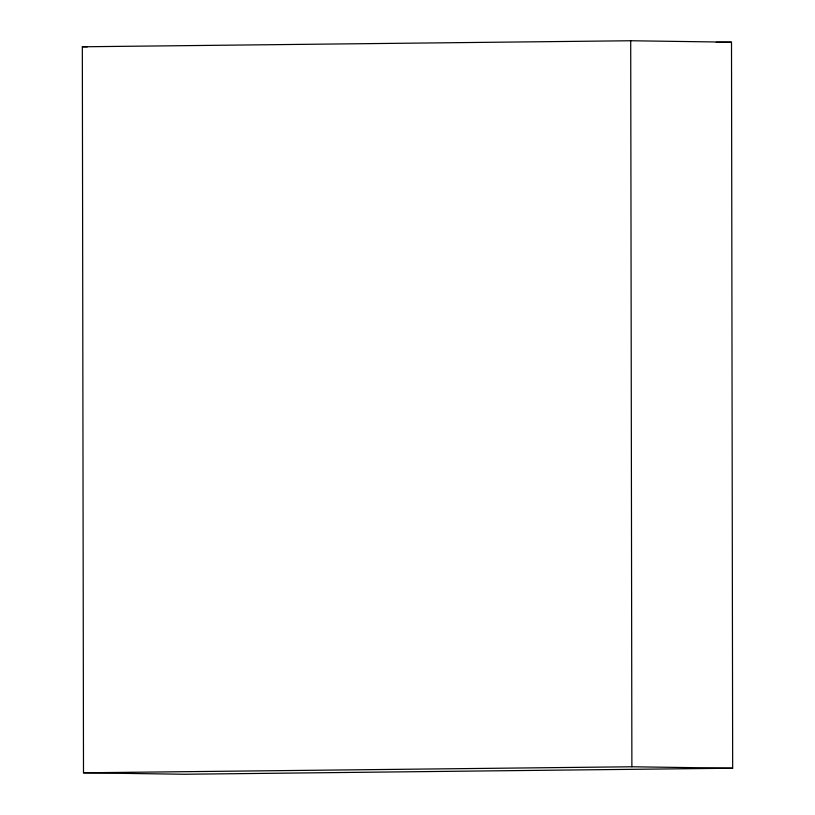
<?xml version="1.0" encoding="UTF-8"?>
<svg xmlns="http://www.w3.org/2000/svg" width="815" height="815" viewBox="0 0 815 815"><rect width="100%" height="100%" fill="white"/><g stroke="black" fill="none" stroke-linecap="round" stroke-linejoin="round"><path stroke-width="1.22" d="M82.335 46.781L630.708 40.75L731.503 42.197L732.665 768.219L184.292 774.25L83.497 772.803L82.335 46.781L87.368 46.852M716.232 42.36L731.503 42.197M83.497 772.803L631.88 766.772L732.665 768.219M630.708 40.75L631.88 766.772"/></g></svg>
